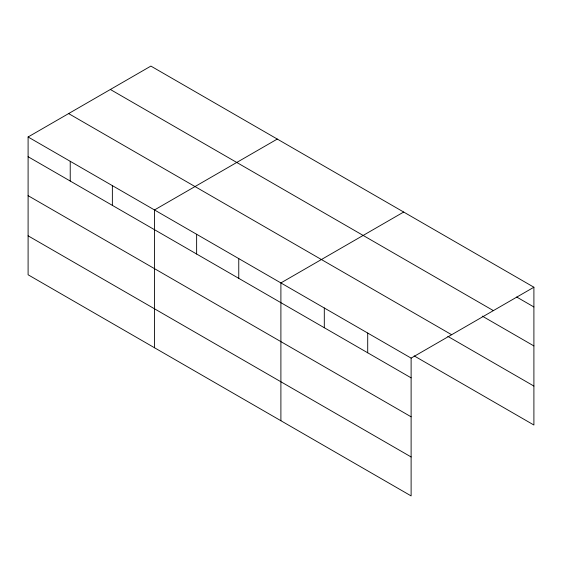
<?xml version="1.0" encoding="UTF-8"?>
<svg xmlns="http://www.w3.org/2000/svg" width="562" height="562" viewBox="0 0 562 562"><rect width="100%" height="100%" fill="white"/><g stroke="black" fill="none" stroke-linecap="round" stroke-linejoin="round"><path stroke-width="0.84" d="M411.117 416.814L411.117 358.113L28.1 136.98L28.1 274.776L411.117 495.909L411.117 416.814L28.1 195.681M28.1 136.98L150.883 66.091L533.9 287.224L533.9 425.02L414.152 355.887M277.277 139.067L154.494 209.949L154.494 347.752M403.678 212.036L280.895 282.925L280.895 420.727M411.117 358.113L533.9 287.224M516.689 297.031L533.9 306.971M110.363 89.484L493.38 310.617M482.259 316.111L533.9 345.925M68.62 113.587L451.637 334.72M447.83 336.371L533.9 386.066M28.1 156.721L411.117 377.854M28.1 235.822L411.117 456.955M367.71 333.048L367.71 352.796M324.302 307.99L324.302 327.73M238.759 258.604L238.759 278.345M196.63 234.277L196.63 254.024M112.365 185.629L112.365 205.376M70.229 161.301L70.229 181.048"/></g></svg>
